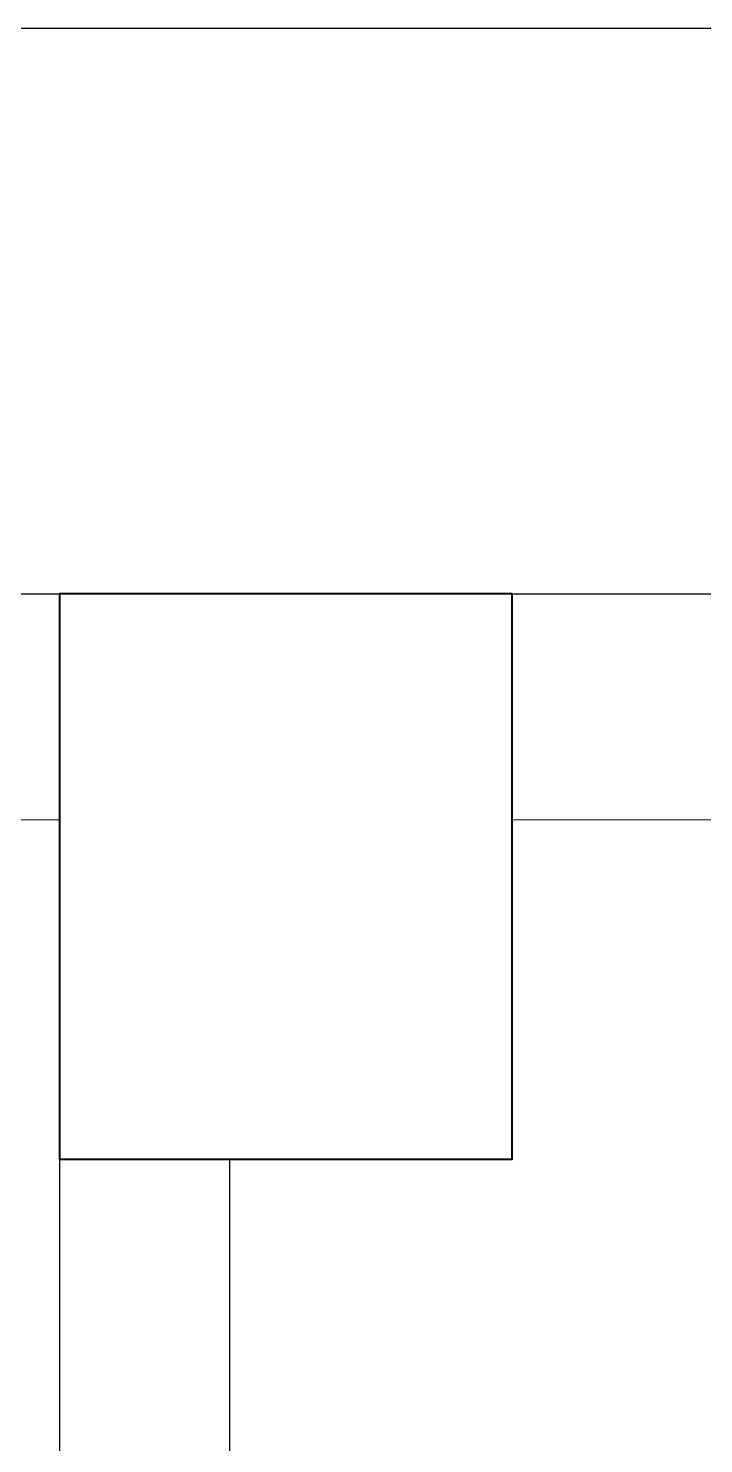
# Model space of a CAD drawing. Header units: millimetres. Extents: x 694231 to 734331, y 4486031 to 4541543.
# Drawn here: x 731267.8 to 731327.5, y 4490061 to 4490186.2 of the extents above; entities that cross this region are included whole.
import ezdxf

# ---------------------------------------------------------------- set-up
doc = ezdxf.new("R2010")
doc.units = ezdxf.units.MM
for name, color, linetype, lineweight in [('DBM_fin_wall_solid', 111, 'Continuous', 25), ('DBM_st_concrete', 2, 'Continuous', 40), ('DBM_w_sld', 111, 'Continuous', 20)]:
    doc.layers.add(name, color=color, linetype=linetype, lineweight=lineweight)

msp = doc.modelspace()

# ---------------------------------------------------------------- linework, layer by layer
at = {"layer": 'DBM_fin_wall_solid'}
for points in [[(730545.23, 4490186.2), (731725.23, 4490186.2), (731725.23, 4489286.2), (730545.23, 4489286.2)], [(730595.23, 4490136.2), (731675.23, 4490136.2), (731675.23, 4489336.2), (730595.23, 4489336.2)]]:
    msp.add_lwpolyline(points, close=True, dxfattribs=at)
for points in [[(731270.56, 4490086.2), (731270.56, 4489957.9), (731655.23, 4489957.9)], [(731285.56, 4490086.2), (731285.56, 4489972.9), (731655.23, 4489972.9)]]:
    msp.add_lwpolyline(points, dxfattribs=at)
at = {"layer": 'DBM_st_concrete', "ltscale": 2}
msp.add_lwpolyline([(731310.56, 4490136.2), (731270.56, 4490136.2), (731270.56, 4490086.2), (731310.56, 4490086.2)], close=True, dxfattribs=at)
at = {"layer": 'DBM_w_sld', "ltscale": 2}
for points in [[(730595.23, 4490136.2), (730595.23, 4489336.2), (731675.23, 4489336.2), (731675.23, 4490136.2), (730595.23, 4490136.2)], [(731270.56, 4490116.2), (730635.23, 4490116.2)], [(731635.23, 4490116.2), (731310.56, 4490116.2)]]:
    msp.add_lwpolyline(points, dxfattribs=at)

doc.saveas('drawing.dxf')
